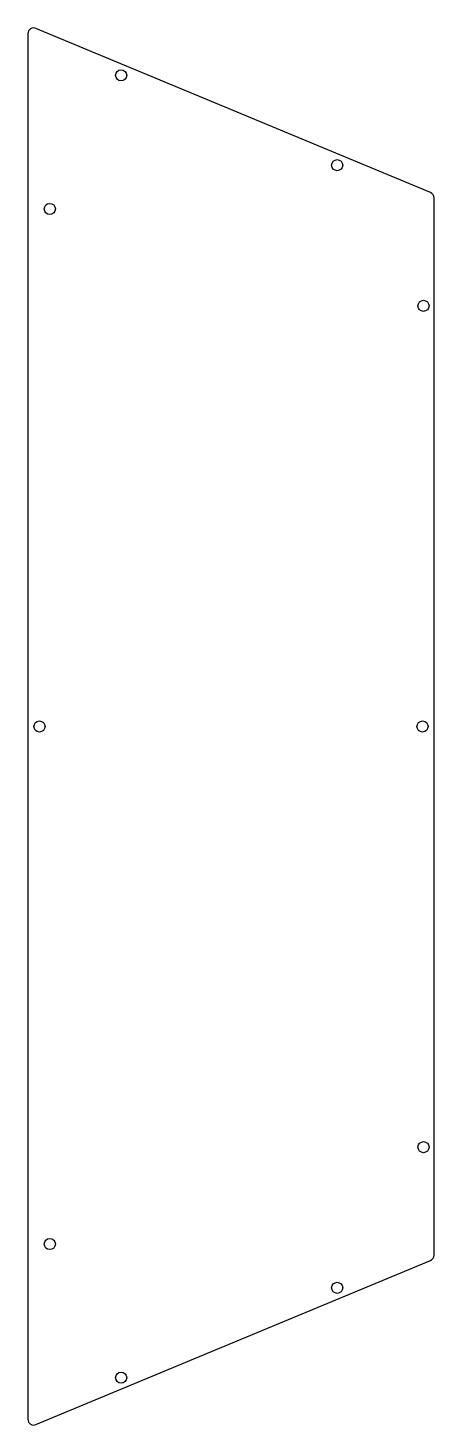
# Model space of a CAD drawing. Header units: millimetres. Extents: x -63 to 63, y -216 to 216.
import ezdxf

# ---------------------------------------------------------------- set-up
doc = ezdxf.new("R2010")
doc.units = ezdxf.units.MM
doc.layers.add('CUTOUTS', color=1, linetype='CONTINUOUS')
doc.layers.add('PERIMETER', color=5, linetype='CONTINUOUS')

msp = doc.modelspace()

# ---------------------------------------------------------------- linework, layer by layer
at = {"layer": 'CUTOUTS'}
for centre in [(-34.03, 201.49), (32.88, 173.68), (-56.12, 160.15), (59.62, 130.15), (-59.32, 0), (59.32, 0), (59.62, -130.15), (-56.12, -160.15), (32.88, -173.68), (-34.03, -201.49)]:
    msp.add_circle(centre, 1.72, dxfattribs=at)
at = {"layer": 'PERIMETER'}
for p, q in [((-62.9, 214.37), (-62.9, -214.37)), ((61.8, 165.2), (-60.44, 216.01)), ((62.9, -163.56), (62.9, 163.56)), ((-60.44, -216.01), (61.8, -165.2))]:
    msp.add_line(p, q, dxfattribs=at)
for centre, radius, start, end in [((-61.12, 214.37), 1.78, 67.4304, 180), ((61.12, 163.56), 1.77, 0, 67.4304), ((61.12, -163.56), 1.77, 292.5696, 360), ((-61.12, -214.37), 1.78, 180, 292.5696)]:
    msp.add_arc(centre, radius, start, end, dxfattribs=at)

doc.saveas('drawing.dxf')
